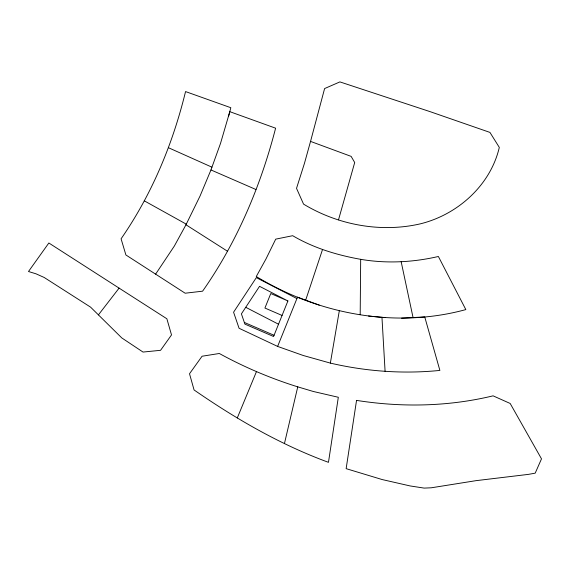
<?xml version="1.0" encoding="UTF-8"?>
<svg xmlns="http://www.w3.org/2000/svg" width="570" height="570" viewBox="0 0 570 570"><rect width="100%" height="100%" fill="white"/><g stroke="black" fill="none" stroke-linecap="round" stroke-linejoin="round"><path stroke-width="0.85" d="M360.19 314.697L360.682 259.322C336.984 255.118 313.521 247.964 292.688 235.702L275.716 239.143L265.955 259.022L256.279 276.514C318.195 314.099 395.309 328.883 465.832 309.588L438.373 256.486C412.986 262.378 386.417 263.739 360.682 259.322M401.565 318.181L424.736 316.913L439.883 370.415C403.282 374.12 366.161 371.441 330.358 363.104L339.335 310.636M284.451 443.531L297.754 386.852C270.593 378.359 244.266 367.18 219.315 353.493L202.072 356.229L189.518 373.756L194.071 389.951C235.973 418.978 280.511 444.714 328.47 462.334L338.323 397.276L313.258 391.469L297.754 386.852M228.599 116.259L230.821 107.716L185.549 91.571C172.824 143.847 151.805 194.491 121.082 238.794L125.892 254.961L185.157 293.215L202.592 291.177C237.02 242.165 260.682 186.041 275.609 128.186L229.803 111.67L220.519 143.398L210.957 169.946L200.077 195.959L185.977 224.78L227.587 251.299M310.543 141.403L304.466 163.305L296.528 188.349L303.554 204.124C337.996 224.979 380.746 232.945 420.19 223.875C457.503 214.776 490.457 185.392 499.313 147.409L489.944 132.411L430.094 111.649L339.905 81.902L324.601 88.564L310.543 141.403L351.134 156.38L354.704 162.514L338.509 219.842M305.606 300.376L322.527 249.51M287.907 300.953L273.572 336.507L244.915 324.116L241.409 313.87L259.549 286.318L287.907 300.953L270.771 293.543L264.922 308.042L282.065 315.452M330.358 363.104L303.169 355.473L277.626 346.418L297.483 297.155L319.236 305.128M237.291 417.953L256.493 371.54M155.617 274.149L174.342 246.055L186.305 224.174L144.253 200.811M98.418 314.882L119.094 288.121L166.868 318.772L171.513 334.939L160.576 350.308L143.02 352.06L121.788 337.932L90.58 307.144L44.175 277.469L35.995 273.807L28.5 271.512L48.849 242.998L119.094 288.121M368.526 316.036L385.035 317.618M244.338 322.435L274.07 335.288M210.957 169.946L255.951 189.518M168.399 147.694L211.94 167.174M277.626 346.418L239.072 328.27L233.579 312.21L256.336 277.626L296.913 298.573M245.734 307.301L278.523 324.223M401.152 261.659L413.093 317.739M381.964 317.326L385.092 371.384M356.542 400.389L346.14 468.654L382.221 479.57L410.122 485.939L424.137 488.098L431.241 487.799L476.021 480.66L528.44 474.375L535.202 473.15L541.5 458.85L510.171 403.467L493.086 395.837C448.405 406.631 401.864 407.55 356.542 400.389"/></g></svg>
